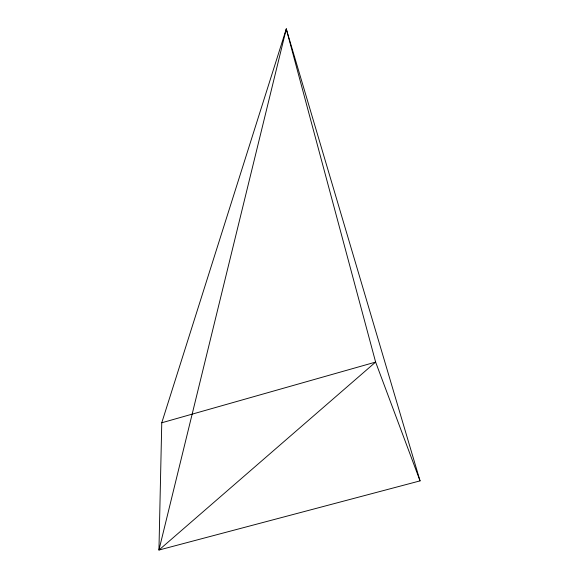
<?xml version="1.0" encoding="UTF-8"?>
<svg xmlns="http://www.w3.org/2000/svg" width="579" height="579" viewBox="0 0 579 579"><rect width="100%" height="100%" fill="white"/><g stroke="black" fill="none" stroke-linecap="round" stroke-linejoin="round"><path stroke-width="0.87" d="M161.765 422.771L158.943 550.05L420.057 480.874L286.279 28.95L161.765 422.771L375.626 362.085L420.057 480.874M286.279 28.95L158.943 550.05L375.626 362.085L286.279 28.95"/></g></svg>
